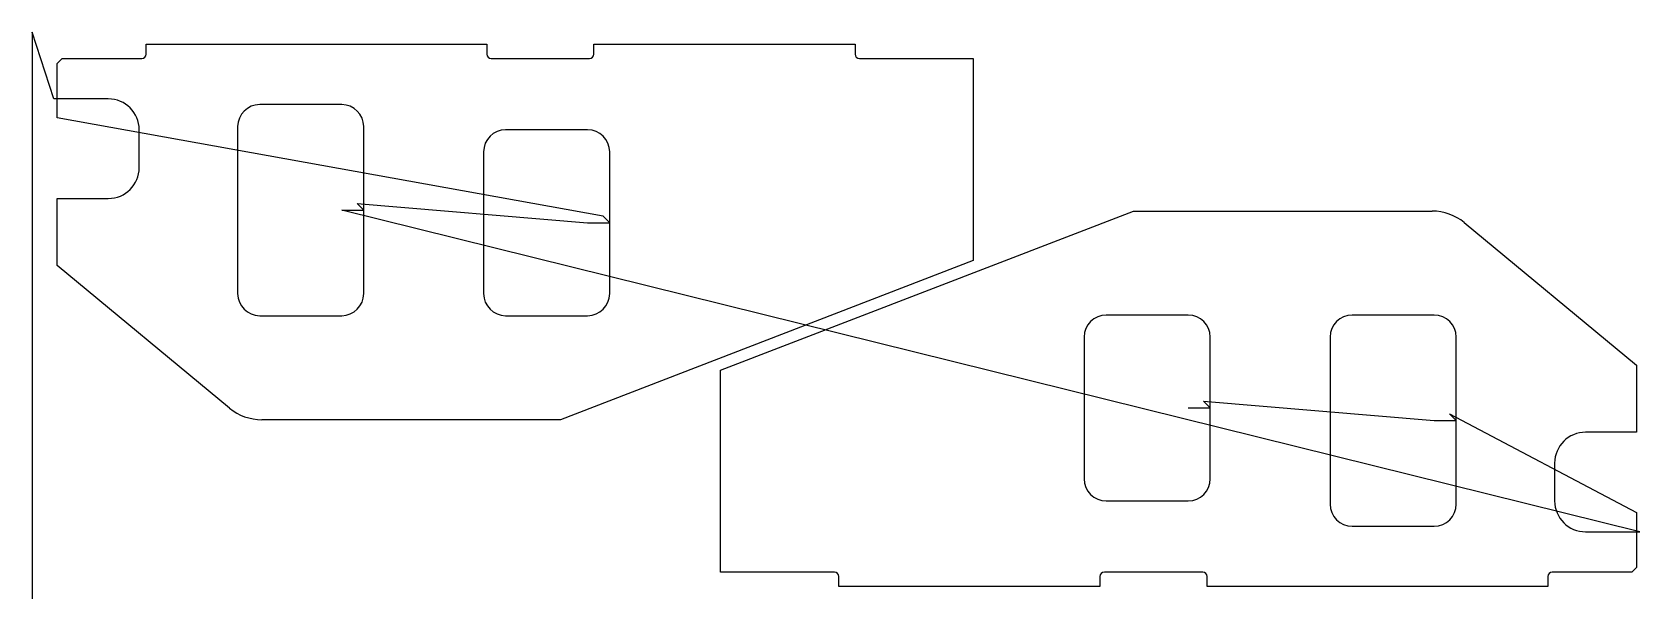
# Model space of a CAD drawing. Header units: metres. Extents: x 4937 to 7486, y 751 to 1650.
import ezdxf

# ---------------------------------------------------------------- set-up
doc = ezdxf.new("R2010")
doc.units = ezdxf.units.M

msp = doc.modelspace()

# ---------------------------------------------------------------- linework, layer by layer
at = {"layer": 'TOOL_0'}
for p, q in [((4971.162, 1543.996), (4936.57, 1650.001)), ((4936.57, 1650.001), (4936.57, 1649.001)), ((4936.57, 1649.001), (4936.57, 1650.001)), ((4936.57, 1650.001), (4936.57, 1649.001)), ((4936.57, 1649.001), (4936.57, 751.614)), ((4976.345, 1600.41), (4983.931, 1607.996)), ((4983.931, 1607.996), (5110.345, 1607.996)), ((5117.345, 1614.996), (5117.345, 1630.996)), ((5117.345, 1630.996), (5657.345, 1630.996)), ((5657.345, 1630.996), (5657.345, 1614.996)), ((5664.345, 1607.996), (5820.345, 1607.996)), ((5827.345, 1614.996), (5827.345, 1630.996)), ((5827.345, 1630.996), (6241.345, 1630.996)), ((6241.345, 1630.996), (6241.345, 1614.996)), ((6248.345, 1607.996), (6428.845, 1607.996)), ((6428.845, 1607.996), (6428.845, 1287.503)), ((4976.345, 1543.996), (4976.345, 1600.41)), ((4976.345, 1543.996), (4971.162, 1543.996)), ((4976.345, 1513.904), (4976.345, 1543.996)), ((5057.345, 1543.996), (4976.345, 1543.996)), ((5427.347, 1534.996), (5297.347, 1534.996)), ((5841.739, 1358.103), (4976.345, 1513.904)), ((5106.345, 1434.996), (5106.345, 1494.996)), ((5262.347, 1499.996), (5262.347, 1234.996)), ((5462.347, 1367.496), (5462.347, 1499.996)), ((5817.346, 1494.996), (5687.346, 1494.996)), ((5652.346, 1459.996), (5652.346, 1234.996)), ((5852.346, 1347.496), (5852.346, 1459.996)), ((4976.345, 1279.526), (4976.345, 1385.996)), ((4976.345, 1385.996), (5057.345, 1385.996)), ((5462.347, 1367.496), (5451.74, 1378.103)), ((5451.74, 1378.103), (5817.346, 1347.496)), ((7485.771, 857.044), (5427.347, 1367.496)), ((5427.347, 1367.496), (5462.347, 1367.496)), ((5462.347, 1234.996), (5462.347, 1367.496)), ((5852.346, 1347.496), (5841.739, 1358.103)), ((6028.201, 1113.536), (6682.848, 1366.043)), ((6682.848, 1366.043), (7156.417, 1366.043)), ((5817.346, 1347.496), (5852.346, 1347.496)), ((5852.346, 1234.996), (5852.346, 1347.496)), ((7207.422, 1347.675), (7480.7, 1121.514)), ((5249.623, 1053.365), (4976.345, 1279.526)), ((6428.845, 1287.503), (5774.198, 1034.996)), ((5297.347, 1199.996), (5427.347, 1199.996)), ((5687.346, 1199.996), (5817.346, 1199.996)), ((6769.703, 1201.043), (6639.703, 1201.043)), ((7159.702, 1201.043), (7029.702, 1201.043)), ((6604.703, 1166.043), (6604.703, 941.043)), ((6804.703, 1053.543), (6804.703, 1166.043)), ((6994.702, 1166.043), (6994.702, 901.043)), ((7194.702, 1033.543), (7194.702, 1166.043)), ((6028.201, 793.043), (6028.201, 1113.536)), ((7480.7, 1121.514), (7480.7, 1015.044)), ((6769.703, 1053.543), (6804.703, 1053.543)), ((6804.703, 1053.543), (6794.096, 1064.15)), ((6794.096, 1064.15), (7159.702, 1033.543)), ((6804.703, 941.043), (6804.703, 1053.543)), ((5774.198, 1034.996), (5300.629, 1034.996)), ((7159.702, 1033.543), (7194.702, 1033.543)), ((7194.702, 1033.543), (7184.095, 1044.15)), ((7184.095, 1044.15), (7480.701, 887.664)), ((7194.702, 901.043), (7194.702, 1033.543)), ((7480.7, 1015.044), (7399.7, 1015.044)), ((7350.7, 966.044), (7350.7, 906.044)), ((6639.703, 906.043), (6769.703, 906.043)), ((7480.701, 887.664), (7480.701, 857.043)), ((7029.702, 866.043), (7159.702, 866.043)), ((7399.7, 857.044), (7480.7, 857.044)), ((7480.7, 857.044), (7485.771, 857.044)), ((7480.701, 857.043), (7480.701, 800.629)), ((6208.701, 793.043), (6028.201, 793.043)), ((6792.701, 793.043), (6636.701, 793.043)), ((7473.115, 793.043), (7346.701, 793.043)), ((7480.701, 800.629), (7473.115, 793.043)), ((6215.701, 770.043), (6215.701, 786.043)), ((6629.701, 770.043), (6215.701, 770.043)), ((6629.701, 786.043), (6629.701, 770.043)), ((6799.701, 770.043), (6799.701, 786.043)), ((7339.701, 770.043), (6799.701, 770.043)), ((7339.701, 786.043), (7339.701, 770.043)), ((4936.57, 751.614), (4936.57, 750.614))]:
    msp.add_line(p, q, dxfattribs=at)
for centre, radius, start, end in [((5110.345, 1614.996), 7, 270, 0), ((5664.345, 1614.996), 7, 180, 270), ((5820.345, 1614.996), 7, 270, 0), ((6248.345, 1614.996), 7, 180, 270), ((5057.345, 1494.996), 49, 0, 90), ((5297.347, 1499.996), 35, 90, 180), ((5427.347, 1499.996), 35, 0, 90), ((5687.346, 1459.996), 35, 90, 180), ((5817.346, 1459.996), 35, 0, 90), ((5057.345, 1434.996), 49, 270, 0), ((7156.388, 1285.964), 80.079, 50.409801, 89.979251), ((5297.347, 1234.996), 35, 180, 270), ((5427.347, 1234.996), 35, 270, 0), ((5687.346, 1234.996), 35, 180, 270), ((5817.346, 1234.996), 35, 270, 0), ((6639.703, 1166.043), 35, 90, 180), ((6769.703, 1166.043), 35, 0, 90), ((7029.702, 1166.043), 35, 90, 180), ((7159.702, 1166.043), 35, 0, 90), ((5300.658, 1115.075), 80.079, 230.408794, 269.979251), ((7399.7, 966.044), 49, 90, 180), ((6639.703, 941.043), 35, 180, 270), ((6769.703, 941.043), 35, 270, 0), ((7029.702, 901.043), 35, 180, 270), ((7159.702, 901.043), 35, 270, 0), ((7399.7, 906.044), 49, 180, 270), ((6208.701, 786.043), 7, 0, 90), ((6636.701, 786.043), 7, 90, 180), ((6792.701, 786.043), 7, 0, 90), ((7346.701, 786.043), 7, 90, 180)]:
    msp.add_arc(centre, radius, start, end, dxfattribs=at)

doc.saveas('drawing.dxf')
